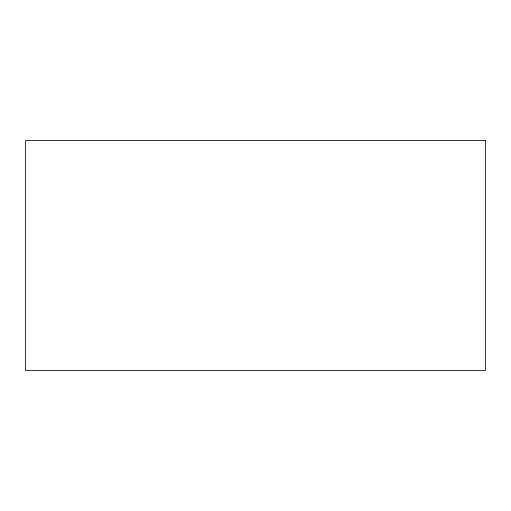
<?xml version="1.0" encoding="UTF-8"?>
<svg xmlns="http://www.w3.org/2000/svg" width="511" height="511" viewBox="0 0 511 511"><rect width="100%" height="100%" fill="white"/><g stroke="black" fill="none" stroke-linecap="round" stroke-linejoin="round"><path stroke-width="0.77" d="M485.45 140.525L25.55 140.525L25.55 370.475L485.45 370.475L485.45 140.525"/></g></svg>
